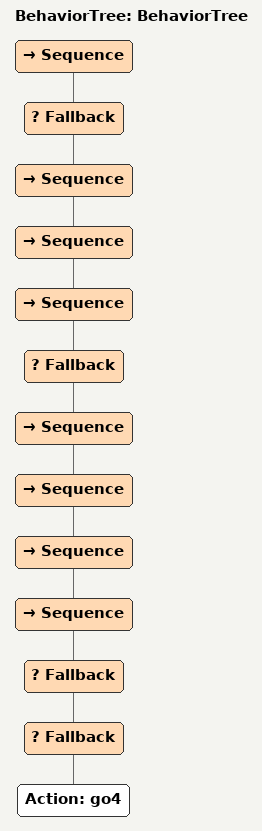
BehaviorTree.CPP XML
<?xml version="1.0"?>
<root main_tree_to_execute="BehaviorTree">
    <BehaviorTree ID="BehaviorTree">
        <Sequence>
            <Fallback>
                <Sequence>
                    <Sequence>
                        <Sequence>
                            <Fallback>
                                <Sequence>
                                    <Sequence>
                                        <Sequence>
                                            <Sequence>
                                                <Fallback>
                                                    <Fallback>
                                                        <Action ID="go4"/>
                                                    </Fallback>
                                                </Fallback>
                                            </Sequence>
                                        </Sequence>
                                    </Sequence>
                                </Sequence>
                            </Fallback>
                        </Sequence>
                    </Sequence>
                </Sequence>
            </Fallback>
        </Sequence>
    </BehaviorTree>
</root>
